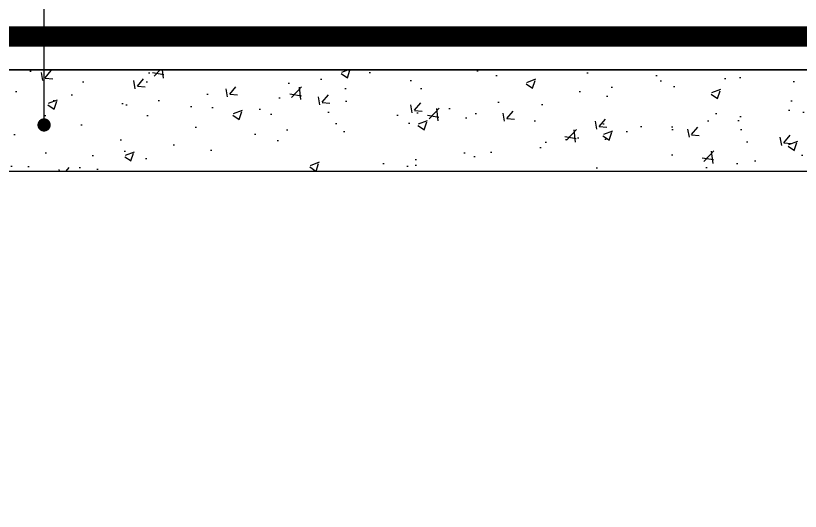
# Model space of a CAD drawing. Header units: millimetres. Extents: x 408913 to 1237273, y -191467 to -86666.
# Drawn here: x 841748 to 844112, y -163148 to -161655 of the extents above; entities that cross this region are included whole.
import ezdxf

# ---------------------------------------------------------------- set-up
doc = ezdxf.new("R2010")
doc.units = ezdxf.units.MM
doc.header["$LTSCALE"] = 35
doc.linetypes.add('HIDDEN', pattern=[9.525, 6.35, -3.175])
doc.linetypes.add('HIDDEN2', pattern=[0.1875, 0.125, -0.0625])
for name, color, linetype in [('8', 8, 'Continuous'), ('ccu11-Dim', 8, 'Continuous'), ('Layer2', 167, 'HIDDEN2')]:
    doc.layers.add(name, color=color, linetype=linetype)
doc.styles.add('texdim', font='vntimeh.shx', dxfattribs={"width": 0.75})
doc.dimstyles.new('40', dxfattribs={"dimscale": 40, "dimtxt": 1, "dimasz": 1, "dimexe": 0, "dimexo": 0, "dimgap": 0.3, "dimtad": 1, "dimdec": 0, "dimzin": 0, "dimdsep": 46, "dimtxsty": 'texdim', "dimblk": 'tick', "dimcen": 1, "dimclrd": 8, "dimclre": 8, "dimclrt": 3, "dimadec": 0, "dimazin": 0, "dimtfac": 1, "dimtdec": 0, "dimtix": 1, "dimtofl": 0, "dimtmove": 2, "dimatfit": 0, "dimldrblk": 'DOTSMALL', "dimfxl": 1, "dimtolj": 1, "dimtzin": 0, "dimlwe": -1, "dimarcsym": 0})

# ---------------------------------------------------------------- blocks, each defined once
blk = doc.blocks.new('tick')
at = {"layer": 'Layer2'}
for p, q in [((-1, 0), (0.8, 0)), ((-0.5, -0.5), (0.5, 0.5))]:
    blk.add_line(p, q, dxfattribs=at)

msp = doc.modelspace()

# ---------------------------------------------------------------- hatches: boundary and pattern name
at = {"layer": 'ccu11-Dim', "ltscale": 0.3}
h = msp.add_hatch(dxfattribs=at)
h.set_pattern_fill('AR-CONC', color=8, scale=1.527778)
h.set_pattern_definition([(50, (-9733645.15, -216185.62), (278.3376887, -24.3513807), [29.104167, -320.145833]), (355, (-9733645.15, -216185.62), (-53.844116, 291.8924024), [23.283333, -256.117559]), (100.4514447, (-9733621.96, -216187.65), (224.493572, 267.54101), [24.734736, -272.082318]), (46.1842, (-9733645.15, -216108), (414.148535, -64.231334), [43.65625, -480.21875]), (96.6355576, (-9733610.64, -216113.36), (362.70076, 378.012135), [37.102119, -408.123846]), (351.184151, (-9733645.15, -216108), (362.70076, 378.012135), [34.92495, -384.17459]), (21, (-9733606.35, -216127.4), (231.633098, -156.238497), [29.104167, -320.145833]), (326, (-9733606.35, -216127.4), (94.4197655, 281.3982816), [23.283333, -256.116667]), (71.451445, (-9733587.05, -216140.43), (326.052863, 125.159786), [24.734736, -272.081849]), (37.5, (-9733645.15, -216185.62), (4.7186994, 129.1813094), [0, -253.0122222, 0, -259.9972222, 0, -257.0868056]), (7.5, (-9733645.15, -216185.62), (102.0855955, 153.053656), [0, -148.2372222, 0, -247.1913889, 0, -97.9840278]), (327.5, (-9733731.69, -216185.62), (207.1522982, -8.7522478), [0, -97.013889, 0, -302.6833333, 0, -401.6375]), (317.5, (-9733770.5, -216185.62), (226.3084716, 38.846028), [0, -126.1180556, 0, -201.0127778, 0, -285.2208333])])
h.paths.add_polyline_path([(840228.3, -161818.1), (840228.3, -162665.6), (841351.4, -162665.6), (841351.4, -162123.7), (844538.7, -162123.7), (844538.7, -162013.1), (844450.1, -162013.1), (844639.9, -161928.7), (844540.8, -161928.7), (844540.8, -161818.1), (841351.4, -161818.1)])

# ---------------------------------------------------------------- linework, layer by layer
at = {"layer": 'ccu11-Dim', "color": 0, "ltscale": 0.3}
for p, q in [((841351.4, -161818.1), (844545, -161818.1)), ((841351.4, -162123.7), (844545, -162123.7))]:
    msp.add_line(p, q, dxfattribs=at)
at = {"layer": 'ccu11-Dim', "color": 3, "linetype": 'HIDDEN', "ltscale": 0.1, "const_width": 61.1}
msp.add_lwpolyline([(844545, -161718.1), (840126.2, -161718.1), (840126.2, -163117.5)], dxfattribs=at)
at = {"layer": 'ccu11-Dim', "color": 0, "ltscale": 0.3}
msp.add_lwpolyline([(844545, -161818.1), (840228.3, -161818.1), (840228.3, -163117.5)], dxfattribs=at)

# ---------------------------------------------------------------- leaders
at = {"layer": '8', "color": 8}
for points in [[(841833.1, -161984.5), (841836.1, -157148.2)], [(841833.5, -161718.1), (841836.1, -157148.2)]]:
    msp.add_leader(points, dimstyle='40', override={"dimasz": 1, "dimldrblk": 'Dot'}, dxfattribs=at)

doc.saveas('drawing.dxf')
